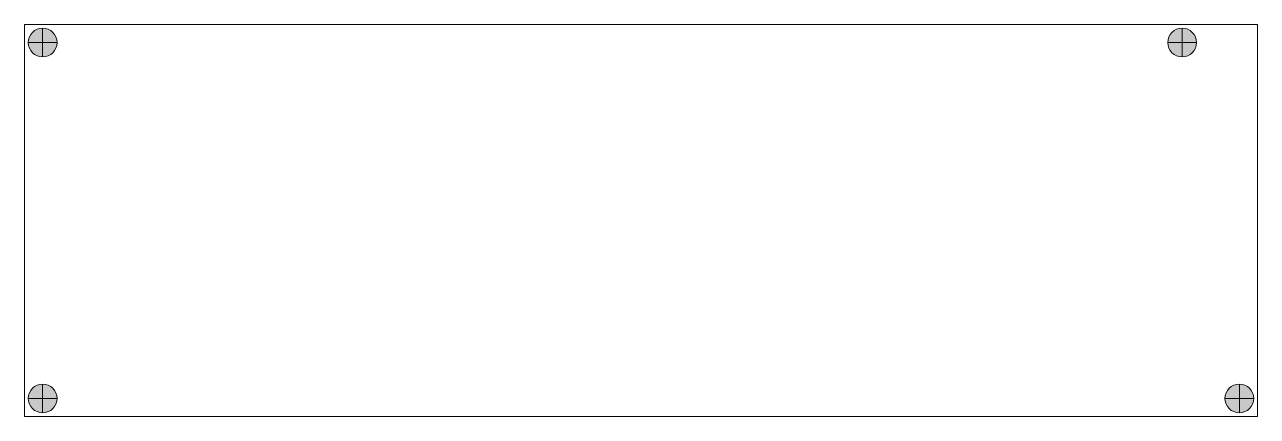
# Model space of a CAD drawing. Header units: inches. Extents: x 1.01 to 8.43, y 4.46 to 6.82.
import ezdxf

# ---------------------------------------------------------------- set-up
doc = ezdxf.new("R2010")
doc.units = ezdxf.units.IN
doc.header["$MEASUREMENT"] = 0
doc.layers.add('Layer 1', color=7, linetype='Continuous', lineweight=0)

# ---------------------------------------------------------------- blocks, each defined once
blk = doc.blocks.new('Block_0')
at = {"layer": 'Layer 1', "transparency": 33554687}
h = blk.add_hatch(color=7, dxfattribs=at)
h.dxf.hatch_style = 2
edge = h.paths.add_edge_path()
edge.add_spline(control_points=[(1.0118, 6.8228), (1.0118, 6.8228), (8.4331, 6.8228), (8.4331, 6.8228)], knot_values=[0, 0, 0, 0, 1, 1, 1, 1], degree=3, periodic=0)
edge.add_line((8.4331, 6.8228), (1.0118, 6.8228))
h = blk.add_hatch(color=7, dxfattribs=at)
h.dxf.hatch_style = 2
edge = h.paths.add_edge_path()
edge.add_spline(control_points=[(1.0118, 4.4606), (1.0118, 4.4606), (1.0118, 6.8228), (1.0118, 6.8228)], knot_values=[0, 0, 0, 0, 1, 1, 1, 1], degree=3, periodic=0)
edge.add_line((1.0118, 6.8228), (1.0118, 4.4606))
h = blk.add_hatch(color=7, dxfattribs=at)
h.dxf.hatch_style = 2
edge = h.paths.add_edge_path()
edge.add_spline(control_points=[(8.4331, 6.8228), (8.4331, 6.8228), (8.4331, 4.4606), (8.4331, 4.4606)], knot_values=[0, 0, 0, 0, 1, 1, 1, 1], degree=3, periodic=0)
edge.add_line((8.4331, 4.4606), (8.4331, 6.8228))
h = blk.add_hatch(color=7, dxfattribs=at)
h.dxf.hatch_style = 2
edge = h.paths.add_edge_path()
edge.add_spline(control_points=[(8.4331, 4.4606), (8.4331, 4.4606), (1.0118, 4.4606), (1.0118, 4.4606)], knot_values=[0, 0, 0, 0, 1, 1, 1, 1], degree=3, periodic=0)
edge.add_line((1.0118, 4.4606), (8.4331, 4.4606))
at = {"layer": 'Layer 1', "color": 7, "lineweight": 15}
for points in [[(1.0118, 6.8228), (1.0118, 6.8228), (8.4331, 6.8228), (8.4331, 6.8228)], [(1.0118, 4.4606), (1.0118, 4.4606), (1.0118, 6.8228), (1.0118, 6.8228)], [(8.4331, 6.8228), (8.4331, 6.8228), (8.4331, 4.4606), (8.4331, 4.4606)], [(8.4331, 4.4606), (8.4331, 4.4606), (1.0118, 4.4606), (1.0118, 4.4606)]]:
    blk.add_open_spline(points, degree=3, dxfattribs=at)

msp = doc.modelspace()

# ---------------------------------------------------------------- hatches: boundary and pattern name
at = {"layer": 'Layer 1', "transparency": 33554687}
h = msp.add_hatch(color=7, dxfattribs=at)
h.dxf.hatch_style = 2
edge = h.paths.add_edge_path()
edge.add_arc((1.1201, 6.7146), 0.0866, 0, 360)
h = msp.add_hatch(color=7, dxfattribs=at)
h.dxf.hatch_style = 2
edge = h.paths.add_edge_path()
edge.add_arc((7.9803, 6.7146), 0.0866, 0, 360)
h = msp.add_hatch(color=7, dxfattribs=at)
h.dxf.hatch_style = 2
edge = h.paths.add_edge_path()
edge.add_arc((1.1201, 4.5689), 0.0866, 0, 360)
h = msp.add_hatch(color=7, dxfattribs=at)
h.dxf.hatch_style = 2
edge = h.paths.add_edge_path()
edge.add_arc((8.3248, 4.5689), 0.0866, 0, 360)

# ---------------------------------------------------------------- linework, layer by layer
at = {"layer": 'Layer 1', "color": 7, "lineweight": 15}
for p, q in [((1.1201, 6.8012), (1.1201, 6.628)), ((7.9803, 6.8012), (7.9803, 6.628)), ((1.2067, 6.7146), (1.0335, 6.7146)), ((7.8937, 6.7146), (8.0669, 6.7146)), ((1.1201, 4.6555), (1.1201, 4.4823)), ((8.3248, 4.6555), (8.3248, 4.4823)), ((1.2067, 4.5689), (1.0335, 4.5689)), ((8.2382, 4.5689), (8.4114, 4.5689))]:
    msp.add_line(p, q, dxfattribs=at)
for centre in [(1.1201, 6.7146), (7.9803, 6.7146), (1.1201, 4.5689), (8.3248, 4.5689)]:
    msp.add_circle(centre, 0.0866, dxfattribs=at)

# ---------------------------------------------------------------- block references
at = {"layer": 'Layer 1'}
msp.add_blockref('Block_0', (0, 0), dxfattribs=at)

doc.saveas('drawing.dxf')
